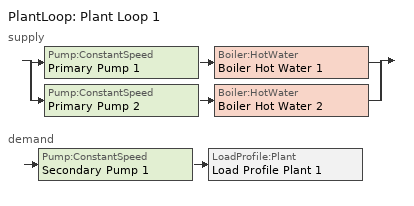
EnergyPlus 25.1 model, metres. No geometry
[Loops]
PlantLoop 'Plant Loop 1'
 supply: split
  | Pump:ConstantSpeed 'Primary Pump 1' > Boiler:HotWater 'Boiler Hot Water 1'
  | Pump:ConstantSpeed 'Primary Pump 2' > Boiler:HotWater 'Boiler Hot Water 2'
 demand: Pump:ConstantSpeed 'Secondary Pump 1' > LoadProfile:Plant 'Load Profile Plant 1'
[Building]
Building 1
[Site:Location]
USA IL-CHICAGO-OHARE: Latitude {deg}=41.77; Longitude {deg}=-87.75; Time Zone {hr}=-6; Elevation {m}=190
[SizingPeriod:DesignDay]
Chicago Ohare Intl Ap Ann Htg 99.6% Condns DB: Month=1; Day of Month=21; Day Type=WinterDesignDay; Maximum Dry-Bulb Temperature {C}=-20; Daily Dry-Bulb Temperature Range {deltaC}=0; Dry-Bulb Temperature Range Modifier Type=DefaultMultipliers; Humidity Condition Type=Wetbulb; Wetbulb or DewPoint at Maximum Dry-Bulb {C}=-20; Barometric Pressure {Pa}=98934; Wind Speed {m/s}=4.9; Wind Direction {deg}=270; Rain Indicator=No; Snow Indicator=No; Daylight Saving Time Indicator=No; Solar Model Indicator=ASHRAEClearSky; Sky Clearness=0
[PlantLoop]
Plant Loop 1: Fluid Type=Water; Plant Equipment Operation Scheme=Plant Loop 1 Operation Schemes; Maximum Loop Temperature {C}=100; Minimum Loop Temperature {C}=0; Maximum Loop Flow Rate {m3/s}=0.002; Minimum Loop Flow Rate {m3/s}=0; Plant Loop Volume {m3}=Autocalculate; Load Distribution Scheme=SequentialLoad; Plant Loop Demand Calculation Scheme=SingleSetpoint; Common Pipe Simulation=CommonPipe
[Pump:ConstantSpeed] Design Pump Head {Pa}=179352; Design Power Consumption {W}=Autosize; Motor Efficiency=1; Fraction of Motor Inefficiencies to Fluid Stream=0; Pump Control Type=Intermittent
Name | Design Flow Rate {m3/s}
Primary Pump 1; Primary Pump 2 | 0.001
Secondary Pump 1 | 0.002
[Boiler:HotWater] Fuel Type=NaturalGas; Nominal Capacity {W}=25000; Nominal Thermal Efficiency=0.8; Design Water Flow Rate {m3/s}=0.001; Minimum Part Load Ratio=0; Maximum Part Load Ratio=1; Optimum Part Load Ratio=1; Water Outlet Upper Temperature Limit {C}=99; Boiler Flow Mode=ConstantFlow; On Cycle Parasitic Electric Load {W}=0; Sizing Factor=1
Boiler Hot Water 1; Boiler Hot Water 2
[LoadProfile:Plant]
Load Profile Plant 1: Load Schedule=Load Profile 1 load Schedule; Peak Flow Rate {m3/s}=0.002; Flow Rate Fraction Schedule=Load Profile 1 flow Schedule
[PlantEquipmentOperationSchemes]
Plant Loop 1 Operation Schemes: Control Scheme 1=Plant Loop 1 Heating Operation Scheme; Control Scheme 1 Schedule=Always On Discrete
[PlantEquipmentOperation:HeatingLoad]
Plant Loop 1 Heating Operation Scheme: Load Range 1 Lower Limit {W}=0; Load Range 1 Upper Limit {W}=1000000000; Range 1 Equipment List=Plant Loop 1 Heating Equipment List
[PlantEquipmentList]
Plant Loop 1 Heating Equipment List: Boiler Hot Water 1, Boiler Hot Water 2
[SetpointManager:Scheduled]
Setpoint Manager Scheduled 1: Control Variable=Temperature; Schedule=Schedule Constant 1; Setpoint Node or NodeList=Supply Side Outlet Node
[Schedule:Constant]
Always On Discrete: OnOff, 1
Schedule Constant 1: Temperature, 82
[Schedule:Compact]
Load Profile 1 load Schedule: Through: 12/31, For: AllDays, Until: 02:00, 0, Until: 04:00, 12500, Until: 06:00, 25000, Until: 08:00, 37500, Until: 10:00, 50000, Until: 12:00, 37500, Until: 14:00, 25000, Until: 16:00, 12500, Until: 24:00, 0
Load Profile 1 flow Schedule: Through: 12/31, For: AllDays, Until: 24:00, 1
